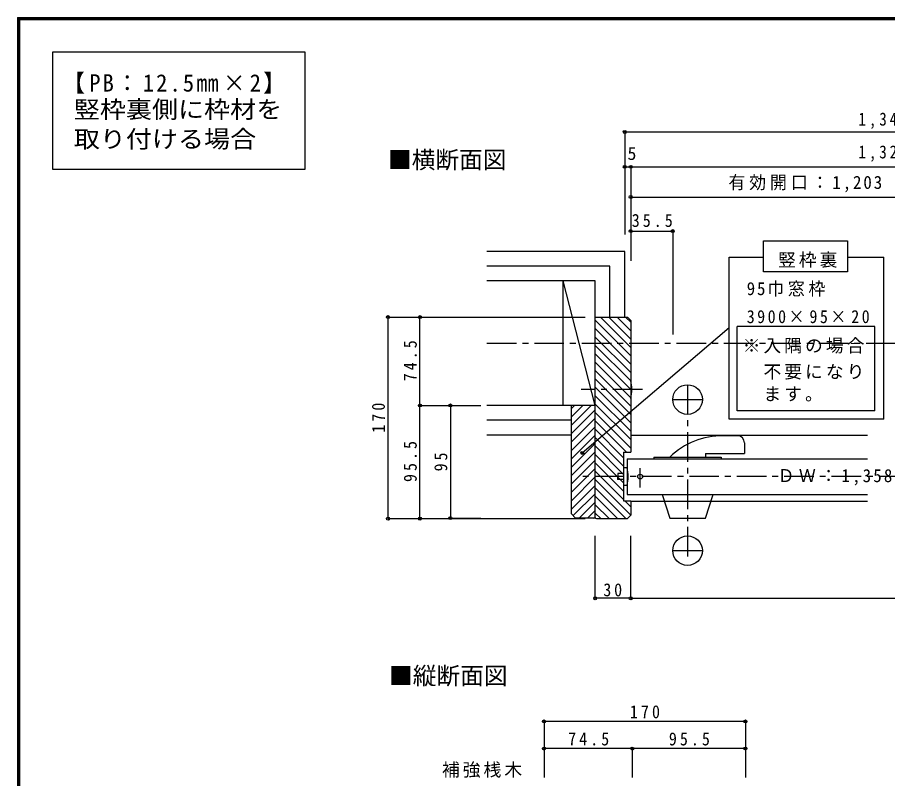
# Model space of a CAD drawing. Units: millimetres at full size, sheet at 1:5. Extents: x -1000 to 950, y -718 to 696.
# Drawn here: x -1000 to -265, y 54 to 696 of the extents above; entities that cross this region are included whole.
import ezdxf
from ezdxf.enums import TextEntityAlignment as Align

# ---------------------------------------------------------------- set-up
doc = ezdxf.new("R2010")
doc.units = ezdxf.units.MM
doc.header["$LTSCALE"] = 5
doc.header["$PDMODE"] = 32
doc.header["$PDSIZE"] = 2.5
doc.linetypes.add('CHAIN1', pattern=[8, 5, -1, 1, -1])
doc.linetypes.add('DASHED1', pattern=[1.8, 1.2, -0.6])
for name, color, linetype in [('0-1_通り芯', 4, 'CHAIN1'), ('0-2_柱', 7, 'Continuous'), ('0-3_仕上げ', 2, 'Continuous'), ('0-4_枠', 3, 'Continuous'), ('0-6_扉', 6, 'Continuous'), ('0-7_金物', 7, 'Continuous'), ('0-9_その他構成部品', 4, 'DASHED1'), ('0-A_文字', 7, 'Continuous'), ('0-B_寸法', 7, 'Continuous'), ('0-C_ハッチ', 4, 'Continuous'), ('F-1_枠', 6, 'Continuous')]:
    doc.layers.add(name, color=color, linetype=linetype)
doc.styles.add('ＭＳ ゴシック', font='')
doc.styles.get('ＭＳ ゴシック').set_extended_font_data('MS Gothic')

msp = doc.modelspace()

# ---------------------------------------------------------------- linework, layer by layer
at = {"layer": '0-1_通り芯'}
for p, q in [((-603.638, 420.984), (392.191, 420.984)), ((-472.374, 381.984), (-524.08, 381.984)), ((-474.329, 299.127), (-474.329, 315.604)), ((392.191, 308.484), (-524.08, 308.484))]:
    msp.add_line(p, q, dxfattribs=at)
at = {"layer": '0-1_通り芯', "linetype": 'Continuous'}
msp.add_circle((-474.336, 308.484), 2, dxfattribs=at)
at = {"layer": '0-2_柱'}
for p, q in [((-512.329, 368.484), (-539.329, 473.484)), ((-539.329, 368.484), (-539.329, 473.484)), ((-512.329, 442.984), (-512.329, 473.484))]:
    msp.add_line(p, q, dxfattribs=at)
at = {"layer": '0-3_仕上げ'}
for p, q in [((-487.329, 498.484), (-603.638, 498.484)), ((-487.329, 442.984), (-487.329, 498.484)), ((-499.829, 485.984), (-603.638, 485.984)), ((-499.829, 442.984), (-499.829, 485.984)), ((-512.329, 473.484), (-603.638, 473.484)), ((-512.329, 368.484), (-603.638, 368.484)), ((-532.329, 355.984), (-603.638, 355.984)), ((-532.329, 343.484), (-603.638, 343.484))]:
    msp.add_line(p, q, dxfattribs=at)
at = {"layer": '0-4_枠'}
for p, q in [((-512.329, 442.984), (-485.158, 442.984)), ((-512.329, 273.984), (-512.329, 442.984)), ((-482.329, 440.155), (-485.158, 442.984)), ((-482.329, 440.155), (-482.329, 328.984)), ((-532.329, 277.019), (-532.329, 368.484)), ((-482.329, 343.484), (-282.329, 343.484)), ((-488.329, 328.984), (-488.329, 287.984)), ((-488.329, 328.984), (-482.329, 328.984)), ((-488.329, 287.984), (-482.329, 287.984)), ((-482.329, 287.984), (-482.329, 275.812)), ((-282.329, 287.484), (-482.329, 287.484)), ((-528.794, 273.484), (-532.329, 277.019)), ((-513.329, 273.484), (-528.794, 273.484)), ((-511.329, 272.984), (-485.158, 272.984)), ((-485.158, 272.984), (-482.329, 275.812))]:
    msp.add_line(p, q, dxfattribs=at)
for centre, start, end in [((-513.329, 274.484), 270, 0), ((-511.329, 273.984), 180, 270)]:
    msp.add_arc(centre, 1, start, end, dxfattribs=at)
at = {"layer": '0-6_扉'}
for p, q in [((-485.329, 323.484), (-282.329, 323.484)), ((-485.329, 323.484), (-485.329, 293.484)), ((-485.329, 293.484), (-282.329, 293.484))]:
    msp.add_line(p, q, dxfattribs=at)
at = {"layer": '0-7_金物'}
for p, q in [((-488.337, 305.984), (-493.337, 305.999)), ((-485.352, 300.975), (-488.352, 300.984))]:
    msp.add_line(p, q, dxfattribs=at)
for points in [[(-485.307, 315.975), (-488.307, 315.984), (-488.352, 300.984)], [(-488.322, 310.984), (-493.322, 310.999), (-493.337, 305.999)]]:
    msp.add_lwpolyline(points, dxfattribs=at)
for centre in [(-512.78, 382.066), (-515.78, 308.566)]:
    msp.add_arc(centre, 31.361, 345.9924, 13.66501, dxfattribs=at)
at = {"layer": '0-9_その他構成部品', "linetype": 'CHAIN1'}
for p, q in [((-434.336, 385.984), (-434.336, 235.984)), ((-446.836, 373.484), (-421.836, 373.484)), ((-446.836, 245.984), (-421.836, 245.984))]:
    msp.add_line(p, q, dxfattribs=at)
at = {"layer": '0-9_その他構成部品', "linetype": 'Continuous'}
for p, q in [((-392.329, 342.984), (-404.336, 342.984)), ((-386.329, 336.984), (-386.329, 327.984)), ((-462.829, 324.984), (-405.829, 324.984)), ((-462.829, 324.984), (-462.829, 323.484)), ((-419.329, 327.984), (-419.329, 324.984)), ((-419.329, 327.984), (-386.329, 327.984)), ((-405.829, 324.984), (-405.829, 323.484)), ((-455.829, 293.484), (-449.329, 273.484)), ((-419.329, 273.484), (-412.829, 293.484)), ((-449.329, 273.484), (-419.329, 273.484))]:
    msp.add_line(p, q, dxfattribs=at)
for centre in [(-434.336, 373.484), (-434.336, 245.984)]:
    msp.add_circle(centre, 12.5, dxfattribs=at)
for centre, radius, start, end in [((-404.336, 277.751), 65.233, 90, 133.60898), ((-392.329, 336.984), 6, 0, 90)]:
    msp.add_arc(centre, radius, start, end, dxfattribs=at)
at = {"layer": '0-A_文字'}
for p, q in [((-399.342, 493.705), (-370.121, 493.705)), ((-399.342, 356.849), (-399.342, 493.705)), ((-299.391, 493.705), (-268.645, 493.705)), ((-268.645, 356.849), (-268.645, 493.705)), ((-523.21, 328.477), (-399.342, 434.281)), ((-276.121, 435.13), (-392.416, 435.13)), ((-392.416, 363.885), (-392.416, 435.13)), ((-276.121, 363.885), (-276.121, 435.13)), ((-276.121, 363.885), (-392.416, 363.885)), ((-268.645, 356.849), (-399.342, 356.849))]:
    msp.add_line(p, q, dxfattribs=at)
msp.add_lwpolyline([(-370.121, 507.289), (-299.391, 507.289), (-299.391, 481.093), (-370.121, 481.093)], close=True, dxfattribs=at)
msp.add_point((-523.21, 328.477), dxfattribs=at)
at = {"layer": '0-B_寸法'}
for p, q in [((-969.986, 567.43), (-969.986, 666.667)), ((-969.986, 666.667), (-757.347, 666.667)), ((-757.347, 666.667), (-757.347, 567.43)), ((-757.347, 567.43), (-969.986, 567.43))]:
    msp.add_line(p, q, dxfattribs=at)
at = {"layer": '0-B_寸法', "color": 4}
for p, q in [((-487.329, 599.168), (-487.329, 512.707)), ((-487.329, 599.168), (-50.329, 599.168)), ((-487.329, 569.783), (-482.329, 569.783)), ((-482.329, 569.783), (-482.329, 544.314)), ((-482.329, 569.783), (-62.329, 569.783)), ((-482.329, 544.314), (-482.329, 490.471)), ((-482.329, 515.555), (-446.836, 515.555)), ((-446.836, 515.555), (-446.836, 428.212)), ((-687.157, 272.984), (-687.157, 442.984)), ((-687.157, 442.984), (-660.272, 442.984)), ((-660.272, 442.984), (-520.701, 442.984)), ((-660.272, 368.484), (-660.272, 442.984)), ((-634.503, 368.484), (-634.503, 273.484)), ((-687.157, 272.984), (-660.272, 272.984)), ((-660.272, 272.984), (-520.701, 272.984)), ((-634.503, 273.484), (-608.733, 273.484)), ((-512.329, 205.785), (-512.329, 258.394)), ((-482.329, 205.785), (-482.329, 258.394)), ((-482.329, 205.785), (-512.329, 205.785)), ((-482.329, 205.785), (357.671, 205.785)), ((-385.472, 101.882), (-555.472, 101.882)), ((-555.472, 101.882), (-555.472, 79.02)), ((-385.472, 101.882), (-385.472, 79.02)), ((-555.472, 79.02), (-555.472, 54.484)), ((-480.972, 79.02), (-555.472, 79.02)), ((-385.472, 79.02), (-480.972, 79.02)), ((-480.972, 79.02), (-480.972, 54.484)), ((-385.472, 79.02), (-385.472, 54.484))]:
    msp.add_line(p, q, dxfattribs=at)
for points in [[(-482.329, 544.314), (-187.329, 544.314), (-62.329, 544.314)], [(-660.272, 272.984), (-660.272, 368.484), (-608.733, 368.484)]]:
    msp.add_lwpolyline(points, dxfattribs=at)
at = {"layer": '0-B_寸法'}
for p in [(-487.329, 599.168), (-487.329, 569.783), (-482.329, 569.783), (-482.329, 544.314), (-482.329, 515.555), (-446.836, 515.555), (-687.157, 442.984), (-660.272, 442.984), (-660.272, 368.484), (-634.503, 368.484), (-687.157, 272.984), (-660.272, 272.984), (-634.503, 273.484), (-512.329, 205.785), (-482.329, 205.785), (-555.472, 101.882), (-385.472, 101.882), (-555.472, 79.02), (-480.972, 79.02), (-385.472, 79.02)]:
    msp.add_point(p, dxfattribs=at)
at = {"layer": '0-C_ハッチ'}
for p, q in [((-507.903, 442.984), (-482.329, 417.41)), ((-482.329, 424.481), (-500.832, 442.984)), ((-493.761, 442.984), (-482.329, 431.552)), ((-486.69, 442.984), (-482.329, 438.623)), ((-512.329, 440.339), (-482.329, 410.339)), ((-512.329, 433.268), (-482.329, 403.268)), ((-482.329, 396.197), (-512.329, 426.197)), ((-512.329, 419.126), (-482.329, 389.126)), ((-512.329, 412.055), (-482.329, 382.055)), ((-512.329, 404.984), (-482.329, 374.984)), ((-512.329, 397.913), (-482.329, 367.913)), ((-512.329, 390.842), (-482.329, 360.842)), ((-512.329, 383.771), (-482.329, 353.771)), ((-512.329, 376.7), (-482.329, 346.7)), ((-529.779, 368.484), (-532.329, 365.933)), ((-522.707, 368.484), (-532.329, 358.862)), ((-515.636, 368.484), (-532.329, 351.791)), ((-512.329, 369.629), (-482.329, 339.629)), ((-512.329, 364.72), (-532.329, 344.72)), ((-512.329, 362.558), (-482.329, 332.558)), ((-512.329, 357.649), (-532.329, 337.649)), ((-512.329, 355.487), (-485.826, 328.984)), ((-512.329, 350.578), (-532.329, 330.578)), ((-512.329, 348.416), (-488.329, 324.416)), ((-512.329, 343.507), (-532.329, 323.507)), ((-512.329, 341.345), (-488.329, 317.345)), ((-512.329, 336.436), (-532.329, 316.436)), ((-512.329, 334.274), (-488.329, 310.274)), ((-512.329, 329.365), (-532.329, 309.365)), ((-512.329, 327.203), (-488.329, 303.203)), ((-512.329, 322.294), (-532.329, 302.294)), ((-512.329, 320.132), (-488.329, 296.132)), ((-512.329, 315.223), (-532.329, 295.223)), ((-512.329, 313.061), (-488.329, 289.061)), ((-512.329, 308.152), (-532.329, 288.152)), ((-512.329, 305.99), (-482.329, 275.99)), ((-512.329, 301.08), (-532.329, 281.08)), ((-512.329, 294.009), (-530.824, 275.514)), ((-512.329, 298.918), (-486.395, 272.984)), ((-512.329, 286.938), (-525.784, 273.484)), ((-512.329, 291.847), (-493.466, 272.984)), ((-487.253, 287.984), (-482.329, 283.061)), ((-512.329, 279.867), (-518.713, 273.484)), ((-512.329, 284.776), (-500.537, 272.984)), ((-512.329, 277.705), (-507.608, 272.984))]:
    msp.add_line(p, q, dxfattribs=at)
at = {"layer": 'F-1_枠'}
for p, q in [((-1000, 695.833), (-1000, -700.833)), ((-1000, 695.833), (950, 695.833)), ((-1000, 695), (950, 695)), ((-1000, 694.167), (950, 694.167)), ((-999.167, 695.833), (-999.167, -700.833)), ((-998.333, 695.833), (-998.333, -700.833))]:
    msp.add_line(p, q, dxfattribs=at)

# ---------------------------------------------------------------- texts
at = {"layer": '0-A_文字', "style": 'ＭＳ ゴシック'}
for s, p in [('■横断面図', (-687.157, 564.01)), ('■縦断面図', (-686.267, 128.701))]:
    msp.add_text(s, height=14.66, dxfattribs=at).set_placement(p, align=Align.BOTTOM_LEFT)
at = {"layer": '0-A_文字', "char_height": 11, "attachment_point": 7, "style": 'ＭＳ ゴシック'}
for s, insert in [('\\T1.17;竪枠裏', (-357.982, 484.604)), ('\\T1.22;\\W0.95;95巾窓枠', (-384.384, 460.331)), ('\\T1.31;\\W0.9;3900×95×20', (-384.384, 437.774)), ('\\T1.17;※入隅の場合', (-387.815, 412.256)), ('\\T1.17;\u3000不要になり', (-387.815, 390.269)), ('\\T1.17;\u3000ます。', (-387.815, 371.8)), ('\\T1.26;\\W0.95;ＤＷ：1,358', (-358.333, 300.948)), ('\\T1.17;補強桟木', (-641.65, 54.361))]:
    msp.add_mtext(s, dxfattribs=dict(at, insert=insert))
at = {"layer": '0-B_寸法', "style": 'ＭＳ ゴシック', "width": 1.1}
for s, p in [('竪枠裏側に枠材を', (-952.417, 606.528)), ('取り付ける場合', (-952.417, 581.528))]:
    msp.add_text(s, height=14.66, dxfattribs=at).set_placement(p, align=Align.BOTTOM_LEFT)
at = {"layer": '0-B_寸法', "style": 'ＭＳ ゴシック'}
msp.add_text('5', height=11, dxfattribs=at).set_placement((-485.022, 572.283), align=Align.BOTTOM_LEFT)
at = {"layer": '0-B_寸法', "attachment_point": 7, "style": 'ＭＳ ゴシック'}
for s, insert, char_height in [('\\T1.19;\\W0.95;【PB：12.5㎜×2】', (-961.933, 631.528), 14.66), ('\\T1.38;\\W0.85;1,345', (-290.079, 601.738), 11), ('\\T1.38;\\W0.85;1,328', (-290.079, 574.054), 11), ('\\T1.23;\\W0.95;有効開口：1,203', (-399.829, 548.351), 11), ('\\T1.38;\\W0.9;35.5', (-481.458, 518.929), 11), ('\\T1.36;\\W0.9;30', (-505.454, 207.295), 11), ('\\T1.38;\\W0.9;170', (-482.972, 104.382), 11), ('\\T1.38;\\W0.9;74.5', (-535.097, 81.52), 11), ('\\T1.38;\\W0.9;95.5', (-450.097, 81.52), 11)]:
    msp.add_mtext(s, dxfattribs=dict(at, insert=insert, char_height=char_height))
at = {"layer": '0-B_寸法', "char_height": 11, "attachment_point": 7, "rotation": 90, "style": 'ＭＳ ゴシック'}
for s, insert in [('\\T1.38;\\W0.9;74.5', (-662.772, 388.859)), ('\\T1.38;\\W0.9;170', (-689.657, 345.484)), ('\\T1.38;\\W0.9;95.5', (-662.772, 303.859)), ('\\T1.36;\\W0.9;95', (-637.003, 312.859))]:
    msp.add_mtext(s, dxfattribs=dict(at, insert=insert))

doc.saveas('drawing.dxf')
